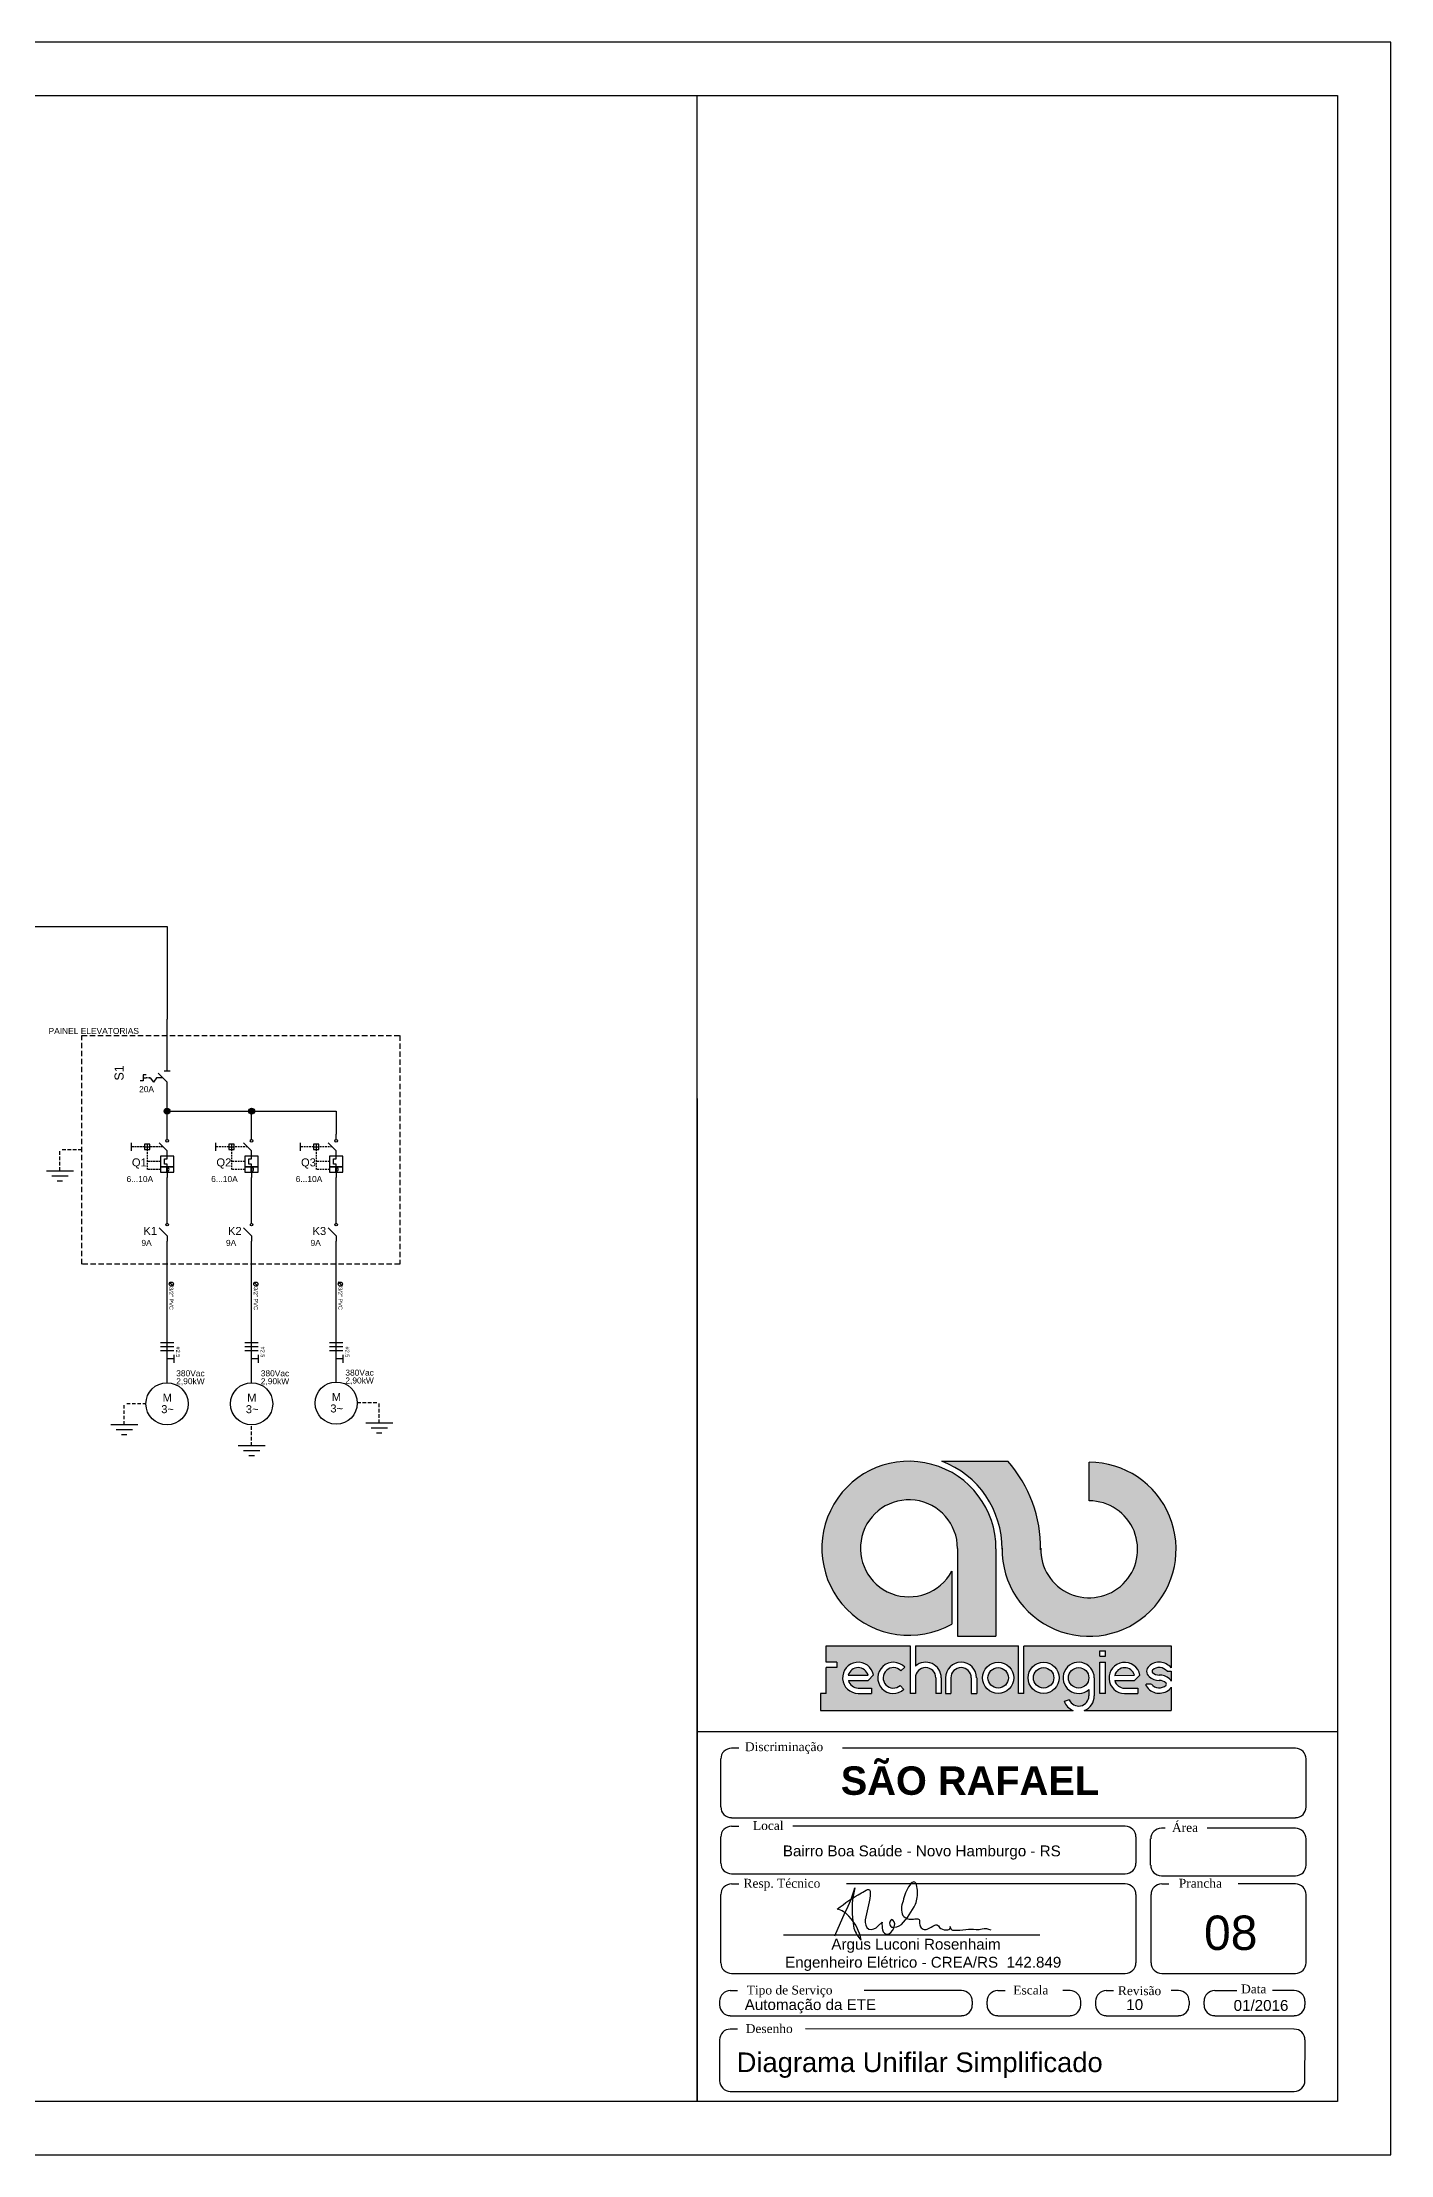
# Model space of a CAD drawing. Header units: millimetres. Extents: x 100 to 940, y 100 to 694.
# Drawn here: x 561 to 940, y 100 to 694 of the extents above; entities that cross this region are included whole.
import ezdxf
from ezdxf.enums import TextEntityAlignment as Align

# ---------------------------------------------------------------- set-up
doc = ezdxf.new("R2010")
doc.units = ezdxf.units.MM
doc.linetypes.add('DASHED', pattern=[0.75, 0.5, -0.25])
doc.layers.add('INDICACAO_POTENCIA', color=7, linetype='Continuous')
doc.layers.add('selo', color=7, linetype='Continuous')
doc.styles.add('Notes', font='Arial.ttf', dxfattribs={"height": 3})
doc.styles.get("Standard").update_dxf_attribs({"font": 'Arial.ttf'})

msp = doc.modelspace()

# ---------------------------------------------------------------- hatches: boundary and pattern name
h = msp.add_hatch(color=256)
h.dxf.hatch_style = 1
h.paths.add_polyline_path([(595.15, 393.41, 1), (596.82, 393.41, 1)])
h = msp.add_hatch(color=256)
h.dxf.hatch_style = 1
h.paths.add_polyline_path([(618.92, 393.41, 1), (620.59, 393.41, 1)])
at = {"layer": 'selo'}
h = msp.add_hatch(color=0, dxfattribs=at)
h.dxf.hatch_style = 1
h.paths.add_polyline_path([(832.33, 294.98), (813.8, 294.98, -0.314958), (830.72, 270.21, 2.411144), (855.21, 294.7), (855.21, 283.86, -2.45129), (841.58, 270.52, 0.182443)])
h.paths.add_polyline_path([(835.35, 243.04), (806.37, 243.04), (806.37, 237.41, -0.642986), (813.63, 234.09), (813.63, 229.71), (812.12, 229.71), (812.12, 234.09, 1), (806.37, 234.09), (806.37, 229.71), (804.86, 229.71), (804.86, 243.04), (781.24, 243.04), (781.24, 238.48), (784.26, 238.48), (784.26, 236.97), (781.23, 236.97), (781.23, 229.71), (779.69, 229.71), (779.69, 224.92), (850.67, 224.92, -0.214084), (848.15, 227.48), (849.6, 227.91, 0.821242), (855.14, 229.01), (855.14, 230.78, -4.60202), (856.65, 234.09), (856.65, 229.01, -0.309238), (853.85, 224.92), (878.25, 224.92), (878.25, 231.45, -0.100697), (877.78, 230.83, -0.45988), (871.2, 231.81), (871.2, 232.32), (872.69, 232.32, 0.427074), (876.81, 232, 0.410877), (876.82, 232.63, 0.186203), (874.92, 233.36, -0.181325), (872.05, 234.44, -0.458616), (872.04, 237.41, -0.41774), (878.25, 236.93), (878.25, 243.04), (836.89, 243.04), (836.89, 229.71), (835.35, 229.71)])
h.paths.add_polyline_path([(834.02, 234.09, -1), (825.25, 234.09, -1)], flags=16)
h.paths.add_polyline_path([(832.51, 234.09, -1), (826.76, 234.09, -1)], flags=0)
h.paths.add_polyline_path([(846.79, 234.09, -1), (838.03, 234.09, -1)], flags=16)
h.paths.add_polyline_path([(845.28, 234.09, -1), (839.54, 234.09, -1)], flags=0)
h.paths.add_polyline_path([(823.59, 234.09), (823.59, 229.71), (822.08, 229.71), (822.08, 234.09, 1), (816.33, 234.09), (816.33, 229.71), (814.82, 229.71), (814.82, 234.09, -1)], flags=16)
h.paths.add_polyline_path([(858.22, 241.69), (859.76, 241.69), (859.76, 240.17), (858.22, 240.17)], flags=16)
h.paths.add_polyline_path([(858.22, 238.48), (859.76, 238.48), (859.76, 229.67), (858.22, 229.67)], flags=16)
h.paths.add_polyline_path([(869.47, 234.88), (867.94, 233.3), (862.39, 233.3, 0.338023), (865.17, 231.18), (868.91, 231.18), (868.91, 229.67), (865.17, 229.67, -2.123663)], flags=16)
h.paths.add_polyline_path([(862.38, 234.78, -0.767778), (867.94, 234.81)], flags=0)
h.paths.add_polyline_path([(803.38, 237.05), (802.27, 236.02, 2.414214), (802.1, 231.96), (803.12, 230.85, -2.414214)], flags=16)
h.paths.add_polyline_path([(794.59, 234.92), (793.05, 233.34), (787.51, 233.34, 0.338023), (790.28, 231.22), (794.03, 231.22), (794.03, 229.71), (790.28, 229.71, -2.123663)], flags=16)
h.paths.add_polyline_path([(793.05, 234.85), (787.5, 234.82, -0.767778)], flags=0)
h.paths.add_polyline_path([(826.76, 234.09, 1), (832.51, 234.09, 1)], flags=0)
h.paths.add_polyline_path([(845.28, 234.09, 1), (839.54, 234.09, 1)], flags=0)
h.paths.add_polyline_path([(849.39, 234.09, 1), (855.14, 234.09, 1)], flags=17)
h.paths.add_polyline_path([(867.94, 234.81, 0.767778), (862.38, 234.78)], flags=0)
h.paths.add_polyline_path([(874.9, 234.87, -0.181325), (877.77, 233.8, -0.101013), (878.25, 233.18), (878.25, 235.92), (877.13, 235.92, 0.427074), (873.01, 236.24, 0.410877), (873, 235.61, 0.186203)], flags=17)
h.paths.add_polyline_path([(793.05, 234.85, 0.767778), (787.5, 234.82)], flags=0)
h = msp.add_hatch(color=0, dxfattribs=at)
h.dxf.hatch_style = 1
h.paths.add_polyline_path([(816.57, 249.21), (816.57, 264.06, -8.182778), (818.19, 270.43), (818.19, 245.77), (829, 245.77), (829, 270.37, 3.718524)])
h = msp.add_hatch(color=0, dxfattribs=at)
h.dxf.hatch_style = 1
h.paths.add_polyline_path([(787.5, 234.82), (793.05, 234.85, 0.767778)])
h.paths.add_polyline_path([(826.76, 234.09, 1), (832.51, 234.09, 1)])
h.paths.add_polyline_path([(839.54, 234.09, 1), (845.28, 234.09, 1)])
h.paths.add_polyline_path([(862.38, 234.78), (867.94, 234.81, 0.767778)])

# ---------------------------------------------------------------- linework, layer by layer
for p, q in [((745, 115), (745, 679)), ((506.95, 445.29), (595.98, 445.29)), ((595.98, 445.29), (595.98, 419.26)), ((595.98, 406.37), (595.98, 419.26)), ((595.98, 401.54), (593.45, 404.07)), ((596.83, 404.68), (595.14, 404.68)), ((595.98, 404.68), (595.98, 406.37)), ((589.25, 401.96), (588.41, 401.96)), ((590.1, 403.65), (589.25, 403.65)), ((589.25, 403.65), (589.25, 401.96)), ((589.25, 402.81), (590.1, 402.81)), ((590.85, 402.81), (591.27, 402.81)), ((591.27, 402.81), (592.12, 401.54)), ((592.96, 402.81), (592.12, 401.54)), ((594.72, 402.81), (592.96, 402.81)), ((595.98, 399.85), (595.98, 401.54)), ((595.98, 386.96), (595.98, 399.85)), ((595.98, 393.41), (643.53, 393.41)), ((619.76, 386.96), (619.76, 393.41)), ((643.53, 393.41), (643.53, 386.96)), ((745, 397), (745, 115)), ((595.98, 385.46), (595.98, 386.96)), ((619.76, 385.46), (619.76, 386.96)), ((643.53, 385.46), (643.53, 386.96)), ((585.86, 384.53), (585.86, 382.28)), ((589.61, 383.4), (591.11, 383.4)), ((590.36, 384.15), (590.36, 382.65)), ((595.98, 382.28), (593.73, 384.53)), ((595.98, 380.78), (595.98, 382.28)), ((595.98, 380.02), (595.98, 380.78)), ((609.63, 384.53), (609.63, 382.28)), ((613.38, 383.4), (614.88, 383.4)), ((614.13, 384.15), (614.13, 382.65)), ((619.76, 382.28), (617.51, 384.53)), ((619.76, 380.78), (619.76, 382.28)), ((619.76, 380.02), (619.76, 380.78)), ((633.4, 384.53), (633.4, 382.28)), ((637.15, 383.4), (638.65, 383.4)), ((637.9, 384.15), (637.9, 382.65)), ((643.53, 382.28), (641.28, 384.53)), ((643.53, 380.78), (643.53, 382.28)), ((643.53, 380.02), (643.53, 380.78)), ((562.04, 376.65), (569.66, 376.65)), ((563.56, 375.25), (568.14, 375.25)), ((595.23, 378.53), (595.23, 380.03)), ((595.23, 380.03), (595.98, 380.02)), ((595.98, 378.53), (595.23, 378.53)), ((595.98, 377.78), (595.98, 378.53)), ((595.98, 376.28), (595.98, 374.78)), ((595.98, 361.88), (595.98, 374.78)), ((619.01, 378.53), (619.01, 380.03)), ((619.01, 380.03), (619.76, 380.02)), ((619.76, 378.53), (619.01, 378.53)), ((619.76, 377.78), (619.76, 378.53)), ((619.76, 376.28), (619.76, 374.78)), ((619.76, 361.88), (619.76, 374.78)), ((642.78, 378.53), (642.78, 380.03)), ((642.78, 380.03), (643.53, 380.02)), ((643.53, 378.53), (642.78, 378.53)), ((643.53, 377.78), (643.53, 378.53)), ((643.53, 376.28), (643.53, 374.78)), ((643.53, 361.88), (643.53, 374.78)), ((565.09, 373.84), (566.62, 373.84)), ((595.98, 358.32), (593.73, 360.57)), ((595.98, 358.32), (595.98, 356.82)), ((595.98, 317.06), (595.98, 356.82)), ((619.76, 358.32), (617.51, 360.57)), ((619.76, 358.32), (619.76, 356.82)), ((619.76, 317.06), (619.76, 356.82)), ((643.53, 358.32), (641.28, 360.57)), ((643.53, 358.32), (643.53, 356.82)), ((643.53, 317.26), (643.53, 356.82)), ((597.16, 344.79), (596.58, 345.37)), ((597.75, 344.21), (597.16, 344.79)), ((620.94, 344.79), (620.35, 345.37)), ((621.52, 344.21), (620.94, 344.79)), ((644.71, 344.79), (644.12, 345.37)), ((645.29, 344.21), (644.71, 344.79)), ((597.86, 328.32), (594.11, 328.32)), ((597.86, 327.19), (594.11, 327.19)), ((621.63, 328.32), (617.88, 328.32)), ((621.63, 327.19), (617.88, 327.19)), ((645.4, 328.32), (641.65, 328.32)), ((645.4, 327.19), (641.65, 327.19)), ((597.86, 326.07), (594.11, 326.07)), ((597.86, 323.82), (595.98, 323.82)), ((597.86, 324.94), (597.86, 323.82)), ((597.86, 323.82), (597.86, 322.69)), ((621.63, 326.07), (617.88, 326.07)), ((621.63, 323.82), (619.76, 323.82)), ((621.63, 324.94), (621.63, 323.82)), ((621.63, 323.82), (621.63, 322.69)), ((645.4, 326.07), (641.65, 326.07)), ((645.4, 323.82), (643.53, 323.82)), ((645.4, 324.94), (645.4, 323.82)), ((645.4, 323.82), (645.4, 322.69)), ((580.13, 305.28), (587.76, 305.28)), ((581.66, 303.87), (586.23, 303.87)), ((659.45, 305.68), (651.83, 305.68)), ((657.93, 304.27), (653.35, 304.27)), ((583.18, 302.47), (584.71, 302.47)), ((623.57, 299.35), (615.94, 299.35)), ((622.05, 297.94), (617.47, 297.94)), ((656.4, 302.87), (654.88, 302.87)), ((620.52, 296.54), (618.99, 296.54))]:
    msp.add_line(p, q)
at = {"linetype": 'DASHED'}
for p, q in [((591.27, 402.81), (590.1, 402.81)), ((589.61, 383.4), (585.86, 383.4)), ((590.36, 382.65), (590.36, 377.03)), ((594.86, 383.4), (591.11, 383.4)), ((613.38, 383.4), (609.63, 383.4)), ((614.13, 382.65), (614.13, 377.03)), ((618.63, 383.4), (614.88, 383.4)), ((637.15, 383.4), (633.4, 383.4)), ((637.9, 382.65), (637.9, 377.03)), ((642.4, 383.4), (638.65, 383.4)), ((594.11, 379.28), (590.36, 379.28)), ((594.11, 377.03), (590.36, 377.03)), ((617.88, 379.28), (614.13, 379.28)), ((617.88, 377.03), (614.13, 377.03)), ((641.65, 379.28), (637.9, 379.28)), ((641.65, 377.03), (637.9, 377.03))]:
    msp.add_line(p, q, dxfattribs=at)
at = {"linetype": 'DASHED', "ltscale": 2}
for p, q in [((565.85, 376.65), (565.85, 382.51)), ((572.03, 382.51), (566.18, 382.51)), ((583.94, 305.28), (583.94, 311.13)), ((590.13, 311.13), (584.27, 311.13)), ((649.46, 311.53), (655.31, 311.53)), ((655.64, 305.68), (655.64, 311.53)), ((619.76, 299.35), (619.76, 305.2))]:
    msp.add_line(p, q, dxfattribs=at)
at = {"lineweight": 40}
for p, q in [((595.98, 376.28), (595.98, 377.78)), ((619.76, 376.28), (619.76, 377.78)), ((643.53, 376.28), (643.53, 377.78))]:
    msp.add_line(p, q, dxfattribs=at)
for points in [[(100, 100), (940, 100), (940, 693.94), (100, 693.94)], [(150, 679), (925, 679), (925, 115), (150, 115)], [(589.61, 382.65), (591.11, 382.65), (591.11, 384.15), (589.61, 384.15)], [(594.11, 377.78), (597.84, 377.78), (597.84, 380.78), (594.11, 380.78)], [(613.38, 382.65), (614.88, 382.65), (614.88, 384.15), (613.38, 384.15)], [(617.88, 377.78), (621.62, 377.78), (621.62, 380.78), (617.88, 380.78)], [(637.15, 382.65), (638.65, 382.65), (638.65, 384.15), (637.15, 384.15)], [(641.65, 377.78), (645.39, 377.78), (645.39, 380.78), (641.65, 380.78)], [(594.11, 376.28), (597.84, 376.28), (597.84, 377.78), (594.11, 377.78)], [(617.88, 376.28), (621.62, 376.28), (621.62, 377.78), (617.88, 377.78)], [(641.65, 376.28), (645.39, 376.28), (645.39, 377.78), (641.65, 377.78)]]:
    msp.add_lwpolyline(points, close=True)
at = {"linetype": 'DASHED', "ltscale": 3}
msp.add_lwpolyline([(661.45, 414.64), (661.45, 350.37), (572.03, 350.37), (572.03, 414.64)], close=True, dxfattribs=at)
for centre, radius in [((595.98, 393.41), 0.833), ((619.76, 393.41), 0.833), ((595.98, 385.09), 0.375), ((619.76, 385.09), 0.375), ((643.53, 385.09), 0.375), ((595.98, 361.51), 0.375), ((619.76, 361.51), 0.375), ((643.53, 361.51), 0.375), ((597.16, 344.79), 0.584), ((620.94, 344.79), 0.584), ((644.71, 344.79), 0.584), ((595.98, 311.13), 5.93), ((619.76, 311.13), 5.93), ((643.53, 311.33), 5.93)]:
    msp.add_circle(centre, radius)
for centre in [(595.98, 377.03), (619.76, 377.03), (643.53, 377.03)]:
    msp.add_arc(centre, 0.562, 270, 90)
at = {"layer": 'selo', "color": 0}
for p, q in [((813.8, 294.98), (832.33, 294.98)), ((855.21, 283.86), (855.21, 294.7)), ((818.19, 270.43), (818.19, 245.77)), ((829, 270.37), (829, 245.77)), ((816.57, 264.06), (816.57, 249.21)), ((818.19, 245.77), (829, 245.77)), ((781.24, 238.48), (781.24, 243.04)), ((781.24, 243.04), (804.86, 243.04)), ((784.26, 238.48), (781.24, 238.48)), ((784.26, 238.48), (784.26, 236.97)), ((804.86, 243.04), (804.86, 229.71)), ((806.37, 243.04), (806.37, 237.41)), ((806.37, 243.04), (835.35, 243.04)), ((835.35, 229.71), (835.35, 243.04)), ((836.89, 243.04), (878.25, 243.04)), ((836.89, 229.71), (836.89, 243.01)), ((858.22, 240.17), (858.22, 241.69)), ((858.22, 241.69), (859.76, 241.69)), ((858.22, 240.17), (859.76, 240.17)), ((858.22, 229.67), (858.22, 238.48)), ((858.22, 238.48), (859.76, 238.48)), ((859.76, 240.17), (859.76, 241.69)), ((859.76, 229.67), (859.76, 238.48)), ((878.25, 243.04), (878.25, 236.93)), ((781.23, 229.71), (781.23, 236.97)), ((784.26, 236.97), (781.23, 236.97)), ((787.5, 234.82), (793.05, 234.85)), ((787.51, 233.34), (793.05, 233.34)), ((793.05, 233.34), (794.59, 234.92)), ((802.1, 231.96), (803.12, 230.85)), ((802.27, 236.02), (803.38, 237.05)), ((806.37, 234.09), (806.37, 229.71)), ((812.12, 234.09), (812.12, 229.71)), ((813.63, 234.09), (813.63, 229.71)), ((814.82, 234.09), (814.82, 229.71)), ((816.33, 234.09), (816.33, 229.71)), ((822.08, 234.09), (822.08, 229.71)), ((823.59, 234.09), (823.59, 229.71)), ((856.65, 234.09), (856.65, 229.01)), ((862.38, 234.78), (867.94, 234.81)), ((862.39, 233.3), (867.94, 233.3)), ((867.94, 233.3), (869.47, 234.88)), ((872.69, 232.32), (871.2, 232.32)), ((871.2, 231.81), (871.2, 232.32)), ((877.13, 235.92), (878.25, 235.92)), ((878.25, 235.92), (878.25, 233.18)), ((781.23, 229.71), (779.69, 229.71)), ((779.69, 229.71), (779.69, 224.92)), ((790.28, 231.22), (794.03, 231.22)), ((790.28, 229.71), (794.03, 229.71)), ((794.03, 231.22), (794.03, 229.71)), ((806.37, 229.71), (804.86, 229.71)), ((813.63, 229.71), (812.12, 229.71)), ((814.82, 229.71), (816.33, 229.71)), ((822.08, 229.71), (823.59, 229.71)), ((830.17, 229.74), (829.63, 229.71)), ((836.89, 229.71), (835.35, 229.71)), ((849.6, 227.91), (848.15, 227.48)), ((855.14, 230.78), (855.14, 229.01)), ((859.76, 229.67), (858.22, 229.67)), ((865.17, 231.18), (868.91, 231.18)), ((865.17, 229.67), (868.91, 229.67)), ((868.91, 231.18), (868.91, 229.67)), ((878.25, 231.45), (878.25, 224.92)), ((779.69, 224.92), (850.67, 224.92)), ((853.85, 224.92), (878.25, 224.92)), ((745, 219), (925, 219)), ((756.69, 214.33), (754.66, 214.33)), ((913.21, 214.33), (785.84, 214.33)), ((751.61, 211.28), (751.61, 197.78)), ((916.26, 197.78), (916.26, 211.28)), ((754.66, 194.73), (913.21, 194.73)), ((754.66, 192.4), (756.69, 192.4)), ((865.35, 192.4), (771.93, 192.4)), ((876.56, 191.84), (875.51, 191.84)), ((913.21, 191.84), (888.36, 191.84)), ((751.61, 189.35), (751.61, 181.99)), ((868.39, 181.99), (868.39, 189.35)), ((872.46, 181.43), (872.46, 188.79)), ((916.26, 181.43), (916.26, 188.79)), ((754.66, 178.94), (865.35, 178.94)), ((875.51, 178.39), (913.21, 178.39)), ((751.61, 173.14), (751.61, 153.98)), ((754.66, 176.19), (756.69, 176.19)), ((865.35, 176.19), (787, 176.19)), ((868.39, 153.98), (868.39, 173.14)), ((872.55, 173.14), (872.55, 153.98)), ((875.6, 176.19), (877.63, 176.19)), ((913.21, 176.19), (897.13, 176.19)), ((916.26, 153.98), (916.26, 173.14)), ((769.31, 161.86), (841.3, 161.86)), ((754.66, 150.93), (865.35, 150.93)), ((875.6, 150.93), (913.21, 150.93)), ((751.26, 143.15), (751.26, 142.13)), ((754.31, 146.2), (756.34, 146.2)), ((819.36, 146.2), (791.92, 146.2)), ((822.41, 142.13), (822.41, 143.15)), ((826.47, 143.15), (826.47, 142.13)), ((829.52, 146.2), (831.56, 146.2)), ((849.85, 146.2), (847.82, 146.2)), ((852.9, 142.13), (852.9, 143.15)), ((856.97, 143.15), (856.97, 142.13)), ((860.01, 146.2), (862.05, 146.2)), ((880.34, 146.2), (878.31, 146.2)), ((883.39, 142.13), (883.39, 143.15)), ((887.46, 143.15), (887.46, 142.13)), ((890.51, 146.2), (896.7, 146.2)), ((912.87, 146.2), (906.79, 146.2)), ((915.92, 142.13), (915.92, 143.15)), ((754.31, 139.08), (819.36, 139.08)), ((829.52, 139.08), (849.85, 139.08)), ((860.01, 139.08), (880.34, 139.08)), ((890.51, 139.08), (912.87, 139.08)), ((751.26, 132.31), (751.26, 120.82)), ((754.31, 135.36), (756.34, 135.36)), ((912.72, 135.31), (775.47, 135.36)), ((915.89, 120.81), (915.94, 132.31)), ((754.31, 117.82), (912.89, 117.82))]:
    msp.add_line(p, q, dxfattribs=at)
msp.add_lwpolyline([(745, 115), (745, 219), (925, 219), (925, 115)], close=True, dxfattribs=at)
at = {"layer": 'selo', "color": 0, "linetype": 'Continuous', "transparency": 33554687}
msp.add_lwpolyline([(783.71, 161.57), (786.63, 168.22, 0.05993), (789.33, 175.04, 0.114734), (789.08, 163.67, 0.105575), (791.11, 160.29, 0.152792), (787.63, 167.08, 0.174248), (784.39, 169.03, -0.042414), (791.18, 173.62, 0.031525), (792.89, 174.61, -0.590951), (793.63, 173.83, -0.072), (793.17, 170.24), (792.28, 166.01, 0.292783), (793.28, 163.42, 0.292783), (795.87, 164.34), (797.01, 165.37, 0.084237), (797.12, 163.21, 0.426622), (798.79, 162.03, 0.240648), (800.53, 164.41, 0.382176), (799.64, 166.16, 0.493606), (799.64, 163.99, 0.220907), (802.42, 164.77, 0.080728), (806.4, 170.45, 0.11357), (806.91, 174.35, 0.101958), (806.48, 176.38, 0.356196), (805.74, 176.66, 0.192525), (804.76, 175.82, 0.098877), (802.91, 171.31, 0.195151), (802.81, 167.22, 0.246302), (805.86, 166.26, -0.124424), (807.06, 166.31, -0.323775), (807.56, 165.76, 0.115641), (807.71, 164.34, 0.432756), (809.7, 163.42, -0.031443), (811.86, 164.54, -0.343208), (812.82, 164.33, 0.248336), (814.47, 163.28), (815.44, 163.24, 0.553873), (816.15, 164.19, 0.474188), (817.24, 163.13, 0.048993), (820.55, 163.35, -0.070964), (823.46, 163.31, 0.086771), (825.09, 163.52, -0.151332), (827.53, 163.24)], format="xyb", dxfattribs=at)
at = {"layer": 'selo', "color": 0}
for centre, radius in [((829.63, 234.09), 4.38), ((842.41, 234.09), 4.38), ((829.63, 234.09), 2.87), ((842.41, 234.09), 2.87), ((852.26, 234.09), 2.87)]:
    msp.add_circle(centre, radius, dxfattribs=at)
for centre, radius, start, end in [((804.54, 270.51), 24.47, 359.67995, 299.47158), ((804.56, 270.5), 26.17, 359.37989, 69.30885), ((855.19, 270.24), 24.47, 179.36588, 89.95278), ((804.56, 270.5), 37.02, 359.35419, 41.3911), ((804.55, 270.5), 13.64, 359.69791, 331.82812), ((855.21, 270.23), 13.63, 178.81377, 90), ((790.28, 234.09), 4.38, 10.86006, 270), ((800.16, 234.08), 4.38, 42.62208, 312.62208), ((809.24, 234.09), 4.38, 0, 130.96179), ((819.2, 234.09), 4.38, 0, 180), ((852.26, 234.09), 4.38, 0, 310.96179), ((865.17, 234.05), 4.38, 10.86006, 270), ((874.91, 234.1), 4.38, 40.22623, 130.91522), ((790.28, 234.09), 2.87, 15.26166, 165.32676), ((790.28, 234.09), 2.87, 195.29423, 270), ((800.16, 234.08), 2.87, 42.62208, 312.62208), ((809.24, 234.09), 2.87, 0, 180), ((819.2, 234.09), 2.87, 0, 180), ((865.17, 234.05), 2.87, 15.26166, 165.32676), ((865.17, 234.05), 2.87, 195.29423, 270), ((874.91, 234.14), 4.38, 212.12828, 310.91522), ((873.33, 235.92), 1.96, 130.76197, 229.30976), ((874.91, 237.73), 4.37, 229.01082, 270.04177), ((874.91, 234.13), 2.86, 219.28503, 311.78937), ((873.33, 235.92), 0.45, 127.13552, 232.25915), ((874.9, 237.7), 2.82, 227.77573, 270.15365), ((874.91, 234.11), 2.86, 39.28503, 131.78937), ((874.91, 230.51), 4.37, 49.01082, 90.04177), ((874.92, 230.54), 2.82, 47.77573, 90.15365), ((876.49, 232.32), 0.45, 307.13552, 52.25915), ((876.49, 232.32), 1.96, 26.23751, 49.30976), ((852.26, 229.01), 4.38, 200.39961, 248.7344), ((852.26, 229.01), 2.87, 202.42288, 0), ((852.26, 229.01), 4.38, 291.2656, 0), ((876.49, 232.32), 1.96, 310.76197, 333.76249), ((754.66, 211.28), 3, 90, 180), ((913.21, 211.28), 3, 0, 90), ((754.66, 197.78), 3, 180, 270), ((913.21, 197.78), 3, 270, 0), ((754.66, 189.35), 3, 90, 180), ((865.35, 189.35), 3, 0, 90), ((875.51, 188.79), 3, 90, 180), ((913.21, 188.79), 3, 0, 90), ((754.66, 181.99), 3, 180, 270), ((865.35, 181.99), 3, 270, 0), ((875.51, 181.43), 3, 180, 270), ((913.21, 181.43), 3, 270, 0), ((754.66, 173.14), 3, 90, 180), ((865.35, 173.14), 3, 0, 90), ((875.6, 173.14), 3, 90, 180), ((913.21, 173.14), 3, 0, 90), ((754.66, 153.98), 3, 180, 270), ((865.35, 153.98), 3, 270, 0), ((875.6, 153.98), 3, 180, 270), ((913.21, 153.98), 3, 270, 0), ((754.31, 143.15), 3, 90, 180), ((819.36, 143.15), 3, 0, 90), ((829.52, 143.15), 3, 90, 180), ((849.85, 143.15), 3, 0, 90), ((860.01, 143.15), 3, 90, 180), ((880.34, 143.15), 3, 0, 90), ((890.51, 143.15), 3, 90, 180), ((912.87, 143.15), 3, 0, 90), ((754.31, 142.13), 3, 180, 270), ((819.36, 142.13), 3, 270, 0), ((829.52, 142.13), 3, 180, 270), ((849.85, 142.13), 3, 270, 0), ((860.01, 142.13), 3, 180, 270), ((880.34, 142.13), 3, 270, 0), ((890.51, 142.13), 3, 180, 270), ((912.87, 142.13), 3, 270, 0), ((754.31, 132.31), 3, 90, 180), ((912.89, 132.31), 3, 0, 90), ((754.31, 120.82), 3, 180, 270), ((912.89, 120.82), 3, 270, 0)]:
    msp.add_arc(centre, radius, start, end, dxfattribs=at)

# ---------------------------------------------------------------- texts
at = {"lineweight": 30, "style": 'Notes'}
msp.add_text('S1', height=2.531, rotation=90, dxfattribs=at).set_placement((583.74, 402))
at = {"style": 'Notes'}
for s, p in [('Q1', (586.08, 377.88)), ('Q2', (609.85, 377.88)), ('Q3', (633.63, 377.88)), ('K1', (589.32, 358.6)), ('K2', (613.1, 358.6)), ('K3', (636.87, 358.6)), ('3~', (594.33, 308.5)), ('M', (594.72, 311.73)), ('3~', (618.11, 308.5)), ('M', (618.5, 311.73)), ('3~', (641.88, 308.7)), ('M', (642.27, 311.93))]:
    msp.add_text(s, height=2.25, dxfattribs=at).set_placement(p)
at = {"layer": 'INDICACAO_POTENCIA'}
for s, height, p in [('PAINEL ELEVATORIAS', 1.6875, (575.37, 415.12)), ('20A', 1.688, (590.21, 398.75)), ('6...10A', 1.688, (588.33, 373.48)), ('6...10A', 1.688, (612.11, 373.48)), ('6...10A', 1.688, (635.88, 373.48)), ('9A', 1.688, (590.21, 355.53)), ('9A', 1.688, (590.21, 355.53)), ('9A', 1.688, (613.98, 355.53)), ('9A', 1.688, (637.76, 355.53)), ('380Vac', 1.688, (650.1, 319.06)), ('380Vac', 1.688, (602.55, 318.86)), ('2,90kW', 1.688, (602.55, 316.64)), ('380Vac', 1.688, (626.32, 318.86)), ('2,90kW', 1.688, (626.32, 316.64)), ('2,90kW', 1.688, (650.1, 316.84))]:
    msp.add_text(s, height=height, dxfattribs=at).set_placement(p, align=Align.CENTER)
for s, p in [('3/2" PVC', (596.59, 340.73)), ('3/2" PVC', (620.37, 340.73)), ('3/2" PVC', (644.14, 340.73)), ('#2.5', (598.53, 325.71)), ('#2.5', (622.3, 325.71)), ('#2.5', (646.08, 325.71))]:
    msp.add_text(s, height=1.125, rotation=270, dxfattribs=at).set_placement(p, align=Align.CENTER)
at = {"layer": 'selo', "color": 0, "attachment_point": 1}
for s, insert, char_height, width in [('\\FTIMES.TTF;Discriminação', (758.42, 215.97), 2.5, 101.64), ('\\FTIMES.TTF;Local', (760.69, 193.8), 2.5, 81.312), ('\\FTIMES.TTF;Área', (878.5, 193.24), 2.5, 81.312), ('\\FTIMES.TTF;Resp. Técnico', (758.04, 177.58), 2.5, 101.64), ('\\FTIMES.TTF;Prancha', (880.4, 177.58), 2.5, 101.64), ('08', (887.5, 167.25), 9.667, 225.5527), ('Automação da ETE', (758.38, 143.74), 3.0492, 71.148), ('\\FTIMES.TTF;Tipo de Serviço', (758.94, 147.56), 2.5, 101.64), ('\\FTIMES.TTF;Escala', (833.89, 147.56), 2.5, 40.656), ('{\\Ftimes.ttf|c0;Revisão}', (863.3, 147.37), 2.5, 101.64), ('10', (865.66, 143.74), 3.049, 71.148), ('01/2016', (895.83, 143.51), 3.049, 71.148), ('\\FTIMES.TTF;Data', (897.92, 147.87), 2.5, 40.656), ('{\\Ftimes.ttf|c0;Desenho}', (758.66, 136.72), 2.5, 101.64), ('Diagrama Unifilar Simplificado', (756.12, 128.75), 5.5, 331.5847)]:
    msp.add_mtext(s, dxfattribs=dict(at, insert=insert, char_height=char_height, width=width))
for s, insert, char_height in [('{\\fArial|b1|i0|c0|p34;SÃO RAFAEL}', (785.37, 209.19), 8), ('Bairro Boa Saúde - Novo Hamburgo - RS', (769.1, 186.95), 3.0492), ('           Argus Luconi Rosenhaim\\PEngenheiro Elétrico - CREA/RS  142.849', (769.72, 160.73), 3.0492)]:
    msp.add_mtext(s, dxfattribs=dict(at, insert=insert, char_height=char_height))

doc.saveas('drawing.dxf')
